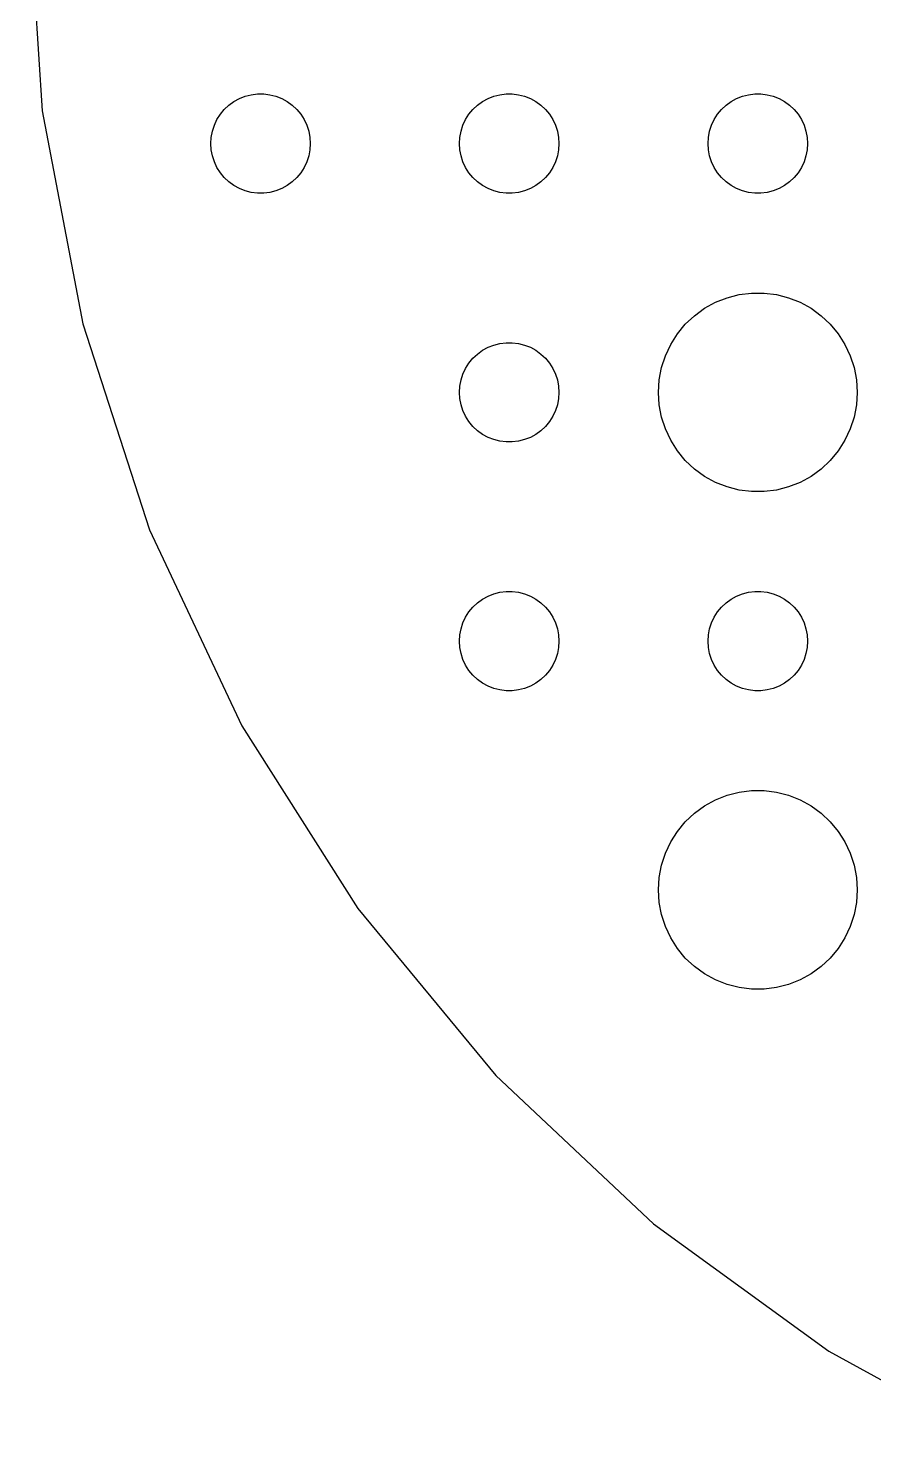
# Model space of a CAD drawing. Header units: metres. Extents: x -52 to 52, y -52 to 52.
# Drawn here: x -52 to -26.51, y -47.05 to -4.03 of the extents above; entities that cross this region are included whole.
import ezdxf

# ---------------------------------------------------------------- set-up
doc = ezdxf.new("R2010")
doc.units = ezdxf.units.M

msp = doc.modelspace()

# ---------------------------------------------------------------- linework, layer by layer
for p, q in [((-52, 0), (-51.59, -6.51732)), ((-45.2811, -6.02657), (-45.0942, -6.00294)), ((-45.0942, -6.00294), (-44.9058, -6.00294)), ((-44.9058, -6.00294), (-44.7189, -6.02657)), ((-37.7811, -6.02657), (-37.5942, -6.00294)), ((-37.5942, -6.00294), (-37.4058, -6.00294)), ((-37.4058, -6.00294), (-37.2189, -6.02657)), ((-30.2811, -6.02657), (-30.0942, -6.00294)), ((-30.0942, -6.00294), (-29.9058, -6.00294)), ((-29.9058, -6.00294), (-29.7189, -6.02657)), ((-46.0934, -6.47318), (-45.9561, -6.34422)), ((-45.9561, -6.34422), (-45.8037, -6.23351)), ((-45.8037, -6.23351), (-45.6387, -6.14275)), ((-45.6387, -6.14275), (-45.4635, -6.07341)), ((-45.4635, -6.07341), (-45.2811, -6.02657)), ((-44.7189, -6.02657), (-44.5365, -6.07341)), ((-44.5365, -6.07341), (-44.3613, -6.14275)), ((-44.3613, -6.14275), (-44.1963, -6.23351)), ((-44.1963, -6.23351), (-44.0439, -6.34422)), ((-44.0439, -6.34422), (-43.9065, -6.47318)), ((-38.5934, -6.47318), (-38.4561, -6.34422)), ((-38.4561, -6.34422), (-38.3037, -6.23351)), ((-38.3037, -6.23351), (-38.1387, -6.14275)), ((-38.1387, -6.14275), (-37.9635, -6.07341)), ((-37.9635, -6.07341), (-37.7811, -6.02657)), ((-37.2189, -6.02657), (-37.0365, -6.07341)), ((-37.0365, -6.07341), (-36.8613, -6.14275)), ((-36.8613, -6.14275), (-36.6963, -6.23351)), ((-36.6963, -6.23351), (-36.5439, -6.34422)), ((-36.5439, -6.34422), (-36.4065, -6.47318)), ((-31.0934, -6.47318), (-30.9561, -6.34422)), ((-30.9561, -6.34422), (-30.8037, -6.23351)), ((-30.8037, -6.23351), (-30.6387, -6.14275)), ((-30.6387, -6.14275), (-30.4635, -6.07341)), ((-30.4635, -6.07341), (-30.2811, -6.02657)), ((-29.7189, -6.02657), (-29.5365, -6.07341)), ((-29.5365, -6.07341), (-29.3613, -6.14275)), ((-29.3613, -6.14275), (-29.1963, -6.23351)), ((-29.1963, -6.23351), (-29.0439, -6.34422)), ((-29.0439, -6.34422), (-28.9065, -6.47318)), ((-51.59, -6.51732), (-50.3663, -12.9319)), ((-46.3947, -6.9478), (-46.3145, -6.77736)), ((-46.3145, -6.77736), (-46.2135, -6.61832)), ((-46.2135, -6.61832), (-46.0934, -6.47318)), ((-43.9065, -6.47318), (-43.7865, -6.61832)), ((-43.7865, -6.61832), (-43.6855, -6.77736)), ((-43.6855, -6.77736), (-43.6053, -6.9478)), ((-38.8947, -6.9478), (-38.8145, -6.77736)), ((-38.8145, -6.77736), (-38.7135, -6.61832)), ((-38.7135, -6.61832), (-38.5934, -6.47318)), ((-36.4065, -6.47318), (-36.2865, -6.61832)), ((-36.2865, -6.61832), (-36.1855, -6.77736)), ((-36.1855, -6.77736), (-36.1053, -6.9478)), ((-31.3947, -6.9478), (-31.3145, -6.77736)), ((-31.3145, -6.77736), (-31.2135, -6.61832)), ((-31.2135, -6.61832), (-31.0934, -6.47318)), ((-28.9065, -6.47318), (-28.7865, -6.61832)), ((-28.7865, -6.61832), (-28.6855, -6.77736)), ((-28.6855, -6.77736), (-28.6053, -6.9478)), ((-46.5, -7.5), (-46.4882, -7.312)), ((-46.4882, -7.312), (-46.4529, -7.12695)), ((-46.4529, -7.12695), (-46.3947, -6.9478)), ((-43.6053, -6.9478), (-43.5471, -7.12695)), ((-43.5471, -7.12695), (-43.5118, -7.312)), ((-43.5118, -7.312), (-43.5, -7.5)), ((-39, -7.5), (-38.9882, -7.312)), ((-38.9882, -7.312), (-38.9529, -7.12695)), ((-38.9529, -7.12695), (-38.8947, -6.9478)), ((-36.1053, -6.9478), (-36.0471, -7.12695)), ((-36.0471, -7.12695), (-36.0118, -7.312)), ((-36.0118, -7.312), (-36, -7.5)), ((-31.5, -7.5), (-31.4882, -7.312)), ((-31.4882, -7.312), (-31.4529, -7.12695)), ((-31.4529, -7.12695), (-31.3947, -6.9478)), ((-28.6053, -6.9478), (-28.5471, -7.12695)), ((-28.5471, -7.12695), (-28.5118, -7.312)), ((-28.5118, -7.312), (-28.5, -7.5)), ((-46.4882, -7.68799), (-46.5, -7.5)), ((-46.4529, -7.87303), (-46.4882, -7.68799)), ((-43.5118, -7.68799), (-43.5471, -7.87303)), ((-43.5, -7.5), (-43.5118, -7.68799)), ((-38.9882, -7.68799), (-39, -7.5)), ((-38.9529, -7.87303), (-38.9882, -7.68799)), ((-36.0118, -7.68799), (-36.0471, -7.87303)), ((-36, -7.5), (-36.0118, -7.68799)), ((-31.4882, -7.68799), (-31.5, -7.5)), ((-31.4529, -7.87303), (-31.4882, -7.68799)), ((-28.5118, -7.68799), (-28.5471, -7.87303)), ((-28.5, -7.5), (-28.5118, -7.68799)), ((-46.3947, -8.05219), (-46.4529, -7.87303)), ((-46.3145, -8.22263), (-46.3947, -8.05219)), ((-43.6053, -8.05219), (-43.6855, -8.22263)), ((-43.5471, -7.87303), (-43.6053, -8.05219)), ((-38.8947, -8.05219), (-38.9529, -7.87303)), ((-38.8145, -8.22263), (-38.8947, -8.05219)), ((-36.1053, -8.05219), (-36.1855, -8.22263)), ((-36.0471, -7.87303), (-36.1053, -8.05219)), ((-31.3947, -8.05219), (-31.4529, -7.87303)), ((-31.3145, -8.22263), (-31.3947, -8.05219)), ((-28.6053, -8.05219), (-28.6855, -8.22263)), ((-28.5471, -7.87303), (-28.6053, -8.05219)), ((-46.2135, -8.38167), (-46.3145, -8.22263)), ((-46.0934, -8.52681), (-46.2135, -8.38167)), ((-45.9561, -8.65576), (-46.0934, -8.52681)), ((-43.9065, -8.52681), (-44.0439, -8.65576)), ((-43.7865, -8.38167), (-43.9065, -8.52681)), ((-43.6855, -8.22263), (-43.7865, -8.38167)), ((-38.7135, -8.38167), (-38.8145, -8.22263)), ((-38.5934, -8.52681), (-38.7135, -8.38167)), ((-38.4561, -8.65576), (-38.5934, -8.52681)), ((-36.4065, -8.52681), (-36.5439, -8.65576)), ((-36.2865, -8.38167), (-36.4065, -8.52681)), ((-36.1855, -8.22263), (-36.2865, -8.38167)), ((-31.2135, -8.38167), (-31.3145, -8.22263)), ((-31.0934, -8.52681), (-31.2135, -8.38167)), ((-30.9561, -8.65576), (-31.0934, -8.52681)), ((-28.9065, -8.52681), (-29.0439, -8.65576)), ((-28.7865, -8.38167), (-28.9065, -8.52681)), ((-28.6855, -8.22263), (-28.7865, -8.38167)), ((-45.8037, -8.76648), (-45.9561, -8.65576)), ((-45.6387, -8.85724), (-45.8037, -8.76648)), ((-45.4635, -8.92657), (-45.6387, -8.85724)), ((-45.2811, -8.97342), (-45.4635, -8.92657)), ((-45.0942, -8.99704), (-45.2811, -8.97342)), ((-44.9058, -8.99704), (-45.0942, -8.99704)), ((-44.7189, -8.97342), (-44.9058, -8.99704)), ((-44.5365, -8.92657), (-44.7189, -8.97342)), ((-44.3613, -8.85724), (-44.5365, -8.92657)), ((-44.1963, -8.76648), (-44.3613, -8.85724)), ((-44.0439, -8.65576), (-44.1963, -8.76648)), ((-38.3037, -8.76648), (-38.4561, -8.65576)), ((-38.1387, -8.85724), (-38.3037, -8.76648)), ((-37.9635, -8.92657), (-38.1387, -8.85724)), ((-37.7811, -8.97342), (-37.9635, -8.92657)), ((-37.5942, -8.99704), (-37.7811, -8.97342)), ((-37.4058, -8.99704), (-37.5942, -8.99704)), ((-37.2189, -8.97342), (-37.4058, -8.99704)), ((-37.0365, -8.92657), (-37.2189, -8.97342)), ((-36.8613, -8.85724), (-37.0365, -8.92657)), ((-36.6963, -8.76648), (-36.8613, -8.85724)), ((-36.5439, -8.65576), (-36.6963, -8.76648)), ((-30.8037, -8.76648), (-30.9561, -8.65576)), ((-30.6387, -8.85724), (-30.8037, -8.76648)), ((-30.4635, -8.92657), (-30.6387, -8.85724)), ((-30.2811, -8.97342), (-30.4635, -8.92657)), ((-30.0942, -8.99704), (-30.2811, -8.97342)), ((-29.9058, -8.99704), (-30.0942, -8.99704)), ((-29.7189, -8.97342), (-29.9058, -8.99704)), ((-29.5365, -8.92657), (-29.7189, -8.97342)), ((-29.3613, -8.85724), (-29.5365, -8.92657)), ((-29.1963, -8.76648), (-29.3613, -8.85724)), ((-29.0439, -8.65576), (-29.1963, -8.76648)), ((-30.5621, -12.0531), (-30.1884, -12.0059)), ((-30.1884, -12.0059), (-29.8116, -12.0059)), ((-29.8116, -12.0059), (-29.4379, -12.0531)), ((-31.9123, -12.6884), (-31.6075, -12.467)), ((-31.6075, -12.467), (-31.2773, -12.2855)), ((-31.2773, -12.2855), (-30.927, -12.1468)), ((-30.927, -12.1468), (-30.5621, -12.0531)), ((-29.4379, -12.0531), (-29.0729, -12.1468)), ((-29.0729, -12.1468), (-28.7227, -12.2855)), ((-28.7227, -12.2855), (-28.3925, -12.467)), ((-28.3925, -12.467), (-28.0877, -12.6884)), ((-32.1869, -12.9464), (-31.9123, -12.6884)), ((-28.0877, -12.6884), (-27.8131, -12.9464)), ((-50.3663, -12.9319), (-48.3484, -19.1425)), ((-32.6289, -13.5547), (-32.427, -13.2366)), ((-32.427, -13.2366), (-32.1869, -12.9464)), ((-27.8131, -12.9464), (-27.5729, -13.2366)), ((-27.5729, -13.2366), (-27.3711, -13.5547)), ((-38.4561, -13.8442), (-38.3037, -13.7335)), ((-38.3037, -13.7335), (-38.1387, -13.6427)), ((-38.1387, -13.6427), (-37.9635, -13.5734)), ((-37.9635, -13.5734), (-37.7811, -13.5266)), ((-37.7811, -13.5266), (-37.5942, -13.5029)), ((-37.5942, -13.5029), (-37.4058, -13.5029)), ((-37.4058, -13.5029), (-37.2189, -13.5266)), ((-37.2189, -13.5266), (-37.0365, -13.5734)), ((-37.0365, -13.5734), (-36.8613, -13.6427)), ((-36.8613, -13.6427), (-36.6963, -13.7335)), ((-36.6963, -13.7335), (-36.5439, -13.8442)), ((-32.7893, -13.8956), (-32.6289, -13.5547)), ((-27.3711, -13.5547), (-27.2107, -13.8956)), ((-38.8145, -14.2774), (-38.7135, -14.1183)), ((-38.7135, -14.1183), (-38.5934, -13.9732)), ((-38.5934, -13.9732), (-38.4561, -13.8442)), ((-36.5439, -13.8442), (-36.4065, -13.9732)), ((-36.4065, -13.9732), (-36.2865, -14.1183)), ((-36.2865, -14.1183), (-36.1855, -14.2774)), ((-32.9057, -14.2539), (-32.7893, -13.8956)), ((-27.2107, -13.8956), (-27.0942, -14.2539)), ((-38.9529, -14.627), (-38.8947, -14.4478)), ((-38.8947, -14.4478), (-38.8145, -14.2774)), ((-36.1855, -14.2774), (-36.1053, -14.4478)), ((-36.1053, -14.4478), (-36.0471, -14.627)), ((-33, -15), (-32.9763, -14.624)), ((-32.9763, -14.624), (-32.9057, -14.2539)), ((-27.0942, -14.2539), (-27.0237, -14.624)), ((-27.0237, -14.624), (-27, -15)), ((-39, -15), (-38.9882, -14.812)), ((-38.9882, -15.188), (-39, -15)), ((-38.9882, -14.812), (-38.9529, -14.627)), ((-36.0471, -14.627), (-36.0118, -14.812)), ((-36.0118, -14.812), (-36, -15)), ((-36, -15), (-36.0118, -15.188)), ((-32.9763, -15.376), (-33, -15)), ((-27, -15), (-27.0237, -15.376)), ((-38.9529, -15.373), (-38.9882, -15.188)), ((-38.8947, -15.5522), (-38.9529, -15.373)), ((-36.0471, -15.373), (-36.1053, -15.5522)), ((-36.0118, -15.188), (-36.0471, -15.373)), ((-32.9057, -15.7461), (-32.9763, -15.376)), ((-27.0237, -15.376), (-27.0942, -15.7461)), ((-38.8145, -15.7226), (-38.8947, -15.5522)), ((-38.7135, -15.8817), (-38.8145, -15.7226)), ((-38.5934, -16.0268), (-38.7135, -15.8817)), ((-36.2865, -15.8817), (-36.4065, -16.0268)), ((-36.1855, -15.7226), (-36.2865, -15.8817)), ((-36.1053, -15.5522), (-36.1855, -15.7226)), ((-32.7893, -16.1044), (-32.9057, -15.7461)), ((-27.0942, -15.7461), (-27.2107, -16.1044)), ((-38.4561, -16.1558), (-38.5934, -16.0268)), ((-38.3037, -16.2665), (-38.4561, -16.1558)), ((-38.1387, -16.3572), (-38.3037, -16.2665)), ((-36.6963, -16.2665), (-36.8613, -16.3572)), ((-36.5439, -16.1558), (-36.6963, -16.2665)), ((-36.4065, -16.0268), (-36.5439, -16.1558)), ((-32.6289, -16.4453), (-32.7893, -16.1044)), ((-27.2107, -16.1044), (-27.3711, -16.4453)), ((-37.9635, -16.4266), (-38.1387, -16.3572)), ((-37.7811, -16.4734), (-37.9635, -16.4266)), ((-37.5942, -16.497), (-37.7811, -16.4734)), ((-37.4058, -16.497), (-37.5942, -16.497)), ((-37.2189, -16.4734), (-37.4058, -16.497)), ((-37.0365, -16.4266), (-37.2189, -16.4734)), ((-36.8613, -16.3572), (-37.0365, -16.4266)), ((-32.427, -16.7634), (-32.6289, -16.4453)), ((-32.1869, -17.0536), (-32.427, -16.7634)), ((-27.5729, -16.7634), (-27.8131, -17.0536)), ((-27.3711, -16.4453), (-27.5729, -16.7634)), ((-31.9123, -17.3115), (-32.1869, -17.0536)), ((-27.8131, -17.0536), (-28.0877, -17.3115)), ((-31.6075, -17.533), (-31.9123, -17.3115)), ((-31.2773, -17.7145), (-31.6075, -17.533)), ((-28.3925, -17.533), (-28.7227, -17.7145)), ((-28.0877, -17.3115), (-28.3925, -17.533)), ((-30.927, -17.8532), (-31.2773, -17.7145)), ((-30.5621, -17.9469), (-30.927, -17.8532)), ((-30.1884, -17.9941), (-30.5621, -17.9469)), ((-29.8116, -17.9941), (-30.1884, -17.9941)), ((-29.4379, -17.9469), (-29.8116, -17.9941)), ((-29.0729, -17.8532), (-29.4379, -17.9469)), ((-28.7227, -17.7145), (-29.0729, -17.8532)), ((-48.3484, -19.1425), (-45.5679, -25.0512)), ((-38.1387, -21.1427), (-37.9635, -21.0734)), ((-37.9635, -21.0734), (-37.7811, -21.0266)), ((-37.7811, -21.0266), (-37.5942, -21.003)), ((-37.5942, -21.003), (-37.4058, -21.003)), ((-37.4058, -21.003), (-37.2189, -21.0266)), ((-37.2189, -21.0266), (-37.0365, -21.0734)), ((-37.0365, -21.0734), (-36.8613, -21.1427)), ((-30.6387, -21.1427), (-30.4635, -21.0734)), ((-30.4635, -21.0734), (-30.2811, -21.0266)), ((-30.2811, -21.0266), (-30.0942, -21.003)), ((-30.0942, -21.003), (-29.9058, -21.003)), ((-29.9058, -21.003), (-29.7189, -21.0266)), ((-29.7189, -21.0266), (-29.5365, -21.0734)), ((-29.5365, -21.0734), (-29.3613, -21.1427)), ((-38.7135, -21.6183), (-38.5934, -21.4732)), ((-38.5934, -21.4732), (-38.4561, -21.3442)), ((-38.4561, -21.3442), (-38.3037, -21.2335)), ((-38.3037, -21.2335), (-38.1387, -21.1427)), ((-36.8613, -21.1427), (-36.6963, -21.2335)), ((-36.6963, -21.2335), (-36.5439, -21.3442)), ((-36.5439, -21.3442), (-36.4065, -21.4732)), ((-36.4065, -21.4732), (-36.2865, -21.6183)), ((-31.2135, -21.6183), (-31.0934, -21.4732)), ((-31.0934, -21.4732), (-30.9561, -21.3442)), ((-30.9561, -21.3442), (-30.8037, -21.2335)), ((-30.8037, -21.2335), (-30.6387, -21.1427)), ((-29.3613, -21.1427), (-29.1963, -21.2335)), ((-29.1963, -21.2335), (-29.0439, -21.3442)), ((-29.0439, -21.3442), (-28.9065, -21.4732)), ((-28.9065, -21.4732), (-28.7865, -21.6183)), ((-38.8947, -21.9478), (-38.8145, -21.7774)), ((-38.8145, -21.7774), (-38.7135, -21.6183)), ((-36.2865, -21.6183), (-36.1855, -21.7774)), ((-36.1855, -21.7774), (-36.1053, -21.9478)), ((-31.3947, -21.9478), (-31.3145, -21.7774)), ((-31.3145, -21.7774), (-31.2135, -21.6183)), ((-28.7865, -21.6183), (-28.6855, -21.7774)), ((-28.6855, -21.7774), (-28.6053, -21.9478)), ((-39, -22.5), (-38.9882, -22.312)), ((-38.9882, -22.312), (-38.9529, -22.127)), ((-38.9529, -22.127), (-38.8947, -21.9478)), ((-36.1053, -21.9478), (-36.0471, -22.127)), ((-36.0471, -22.127), (-36.0118, -22.312)), ((-36.0118, -22.312), (-36, -22.5)), ((-31.5, -22.5), (-31.4882, -22.312)), ((-31.4882, -22.312), (-31.4529, -22.127)), ((-31.4529, -22.127), (-31.3947, -21.9478)), ((-28.6053, -21.9478), (-28.5471, -22.127)), ((-28.5471, -22.127), (-28.5118, -22.312)), ((-28.5118, -22.312), (-28.5, -22.5)), ((-38.9882, -22.688), (-39, -22.5)), ((-38.9529, -22.873), (-38.9882, -22.688)), ((-36.0118, -22.688), (-36.0471, -22.873)), ((-36, -22.5), (-36.0118, -22.688)), ((-31.4882, -22.688), (-31.5, -22.5)), ((-31.4529, -22.873), (-31.4882, -22.688)), ((-28.5118, -22.688), (-28.5471, -22.873)), ((-28.5, -22.5), (-28.5118, -22.688)), ((-38.8947, -23.0522), (-38.9529, -22.873)), ((-38.8145, -23.2226), (-38.8947, -23.0522)), ((-38.7135, -23.3817), (-38.8145, -23.2226)), ((-36.1855, -23.2226), (-36.2865, -23.3817)), ((-36.1053, -23.0522), (-36.1855, -23.2226)), ((-36.0471, -22.873), (-36.1053, -23.0522)), ((-31.3947, -23.0522), (-31.4529, -22.873)), ((-31.3145, -23.2226), (-31.3947, -23.0522)), ((-31.2135, -23.3817), (-31.3145, -23.2226)), ((-28.6855, -23.2226), (-28.7865, -23.3817)), ((-28.6053, -23.0522), (-28.6855, -23.2226)), ((-28.5471, -22.873), (-28.6053, -23.0522)), ((-38.5934, -23.5268), (-38.7135, -23.3817)), ((-38.4561, -23.6558), (-38.5934, -23.5268)), ((-38.3037, -23.7665), (-38.4561, -23.6558)), ((-36.5439, -23.6558), (-36.6963, -23.7665)), ((-36.4065, -23.5268), (-36.5439, -23.6558)), ((-36.2865, -23.3817), (-36.4065, -23.5268)), ((-31.0934, -23.5268), (-31.2135, -23.3817)), ((-30.9561, -23.6558), (-31.0934, -23.5268)), ((-30.8037, -23.7665), (-30.9561, -23.6558)), ((-29.0439, -23.6558), (-29.1963, -23.7665)), ((-28.9065, -23.5268), (-29.0439, -23.6558)), ((-28.7865, -23.3817), (-28.9065, -23.5268)), ((-38.1387, -23.8572), (-38.3037, -23.7665)), ((-37.9635, -23.9266), (-38.1387, -23.8572)), ((-37.7811, -23.9734), (-37.9635, -23.9266)), ((-37.5942, -23.997), (-37.7811, -23.9734)), ((-37.4058, -23.997), (-37.5942, -23.997)), ((-37.2189, -23.9734), (-37.4058, -23.997)), ((-37.0365, -23.9266), (-37.2189, -23.9734)), ((-36.8613, -23.8572), (-37.0365, -23.9266)), ((-36.6963, -23.7665), (-36.8613, -23.8572)), ((-30.6387, -23.8572), (-30.8037, -23.7665)), ((-30.4635, -23.9266), (-30.6387, -23.8572)), ((-30.2811, -23.9734), (-30.4635, -23.9266)), ((-30.0942, -23.997), (-30.2811, -23.9734)), ((-29.9058, -23.997), (-30.0942, -23.997)), ((-29.7189, -23.9734), (-29.9058, -23.997)), ((-29.5365, -23.9266), (-29.7189, -23.9734)), ((-29.3613, -23.8572), (-29.5365, -23.9266)), ((-29.1963, -23.7665), (-29.3613, -23.8572)), ((-45.5679, -25.0512), (-42.0689, -30.5648)), ((-30.927, -27.1468), (-30.5621, -27.0531)), ((-30.5621, -27.0531), (-30.1884, -27.0059)), ((-30.1884, -27.0059), (-29.8116, -27.0059)), ((-29.8116, -27.0059), (-29.4379, -27.0531)), ((-29.4379, -27.0531), (-29.0729, -27.1468)), ((-31.9123, -27.6884), (-31.6075, -27.467)), ((-31.6075, -27.467), (-31.2773, -27.2855)), ((-31.2773, -27.2855), (-30.927, -27.1468)), ((-29.0729, -27.1468), (-28.7227, -27.2855)), ((-28.7227, -27.2855), (-28.3925, -27.467)), ((-28.3925, -27.467), (-28.0877, -27.6884)), ((-32.427, -28.2366), (-32.1869, -27.9464)), ((-32.1869, -27.9464), (-31.9123, -27.6884)), ((-28.0877, -27.6884), (-27.8131, -27.9464)), ((-27.8131, -27.9464), (-27.5729, -28.2366)), ((-32.6289, -28.5547), (-32.427, -28.2366)), ((-27.5729, -28.2366), (-27.3711, -28.5547)), ((-32.7893, -28.8956), (-32.6289, -28.5547)), ((-27.3711, -28.5547), (-27.2107, -28.8956)), ((-32.9057, -29.2539), (-32.7893, -28.8956)), ((-27.2107, -28.8956), (-27.0942, -29.2539)), ((-33, -30), (-32.9763, -29.624)), ((-32.9763, -29.624), (-32.9057, -29.2539)), ((-27.0942, -29.2539), (-27.0237, -29.624)), ((-27.0237, -29.624), (-27, -30)), ((-32.9763, -30.376), (-33, -30)), ((-27, -30), (-27.0237, -30.376)), ((-32.9057, -30.7461), (-32.9763, -30.376)), ((-27.0237, -30.376), (-27.0942, -30.7461)), ((-42.0689, -30.5648), (-37.9064, -35.5965)), ((-32.7893, -31.1044), (-32.9057, -30.7461)), ((-27.0942, -30.7461), (-27.2107, -31.1044)), ((-32.6289, -31.4453), (-32.7893, -31.1044)), ((-27.2107, -31.1044), (-27.3711, -31.4453)), ((-32.427, -31.7634), (-32.6289, -31.4453)), ((-32.1869, -32.0536), (-32.427, -31.7634)), ((-27.5729, -31.7634), (-27.8131, -32.0536)), ((-27.3711, -31.4453), (-27.5729, -31.7634)), ((-31.9123, -32.3115), (-32.1869, -32.0536)), ((-27.8131, -32.0536), (-28.0877, -32.3115)), ((-31.6075, -32.533), (-31.9123, -32.3115)), ((-31.2773, -32.7145), (-31.6075, -32.533)), ((-28.3925, -32.533), (-28.7227, -32.7145)), ((-28.0877, -32.3115), (-28.3925, -32.533)), ((-30.927, -32.8532), (-31.2773, -32.7145)), ((-30.5621, -32.9469), (-30.927, -32.8532)), ((-30.1884, -32.9941), (-30.5621, -32.9469)), ((-29.8116, -32.9941), (-30.1884, -32.9941)), ((-29.4379, -32.9469), (-29.8116, -32.9941)), ((-29.0729, -32.8532), (-29.4379, -32.9469)), ((-28.7227, -32.7145), (-29.0729, -32.8532)), ((-37.9064, -35.5965), (-33.146, -40.0667)), ((-33.146, -40.0667), (-27.863, -43.905)), ((-27.863, -43.905), (-22.1405, -47.051))]:
    msp.add_line(p, q)

doc.saveas('drawing.dxf')
